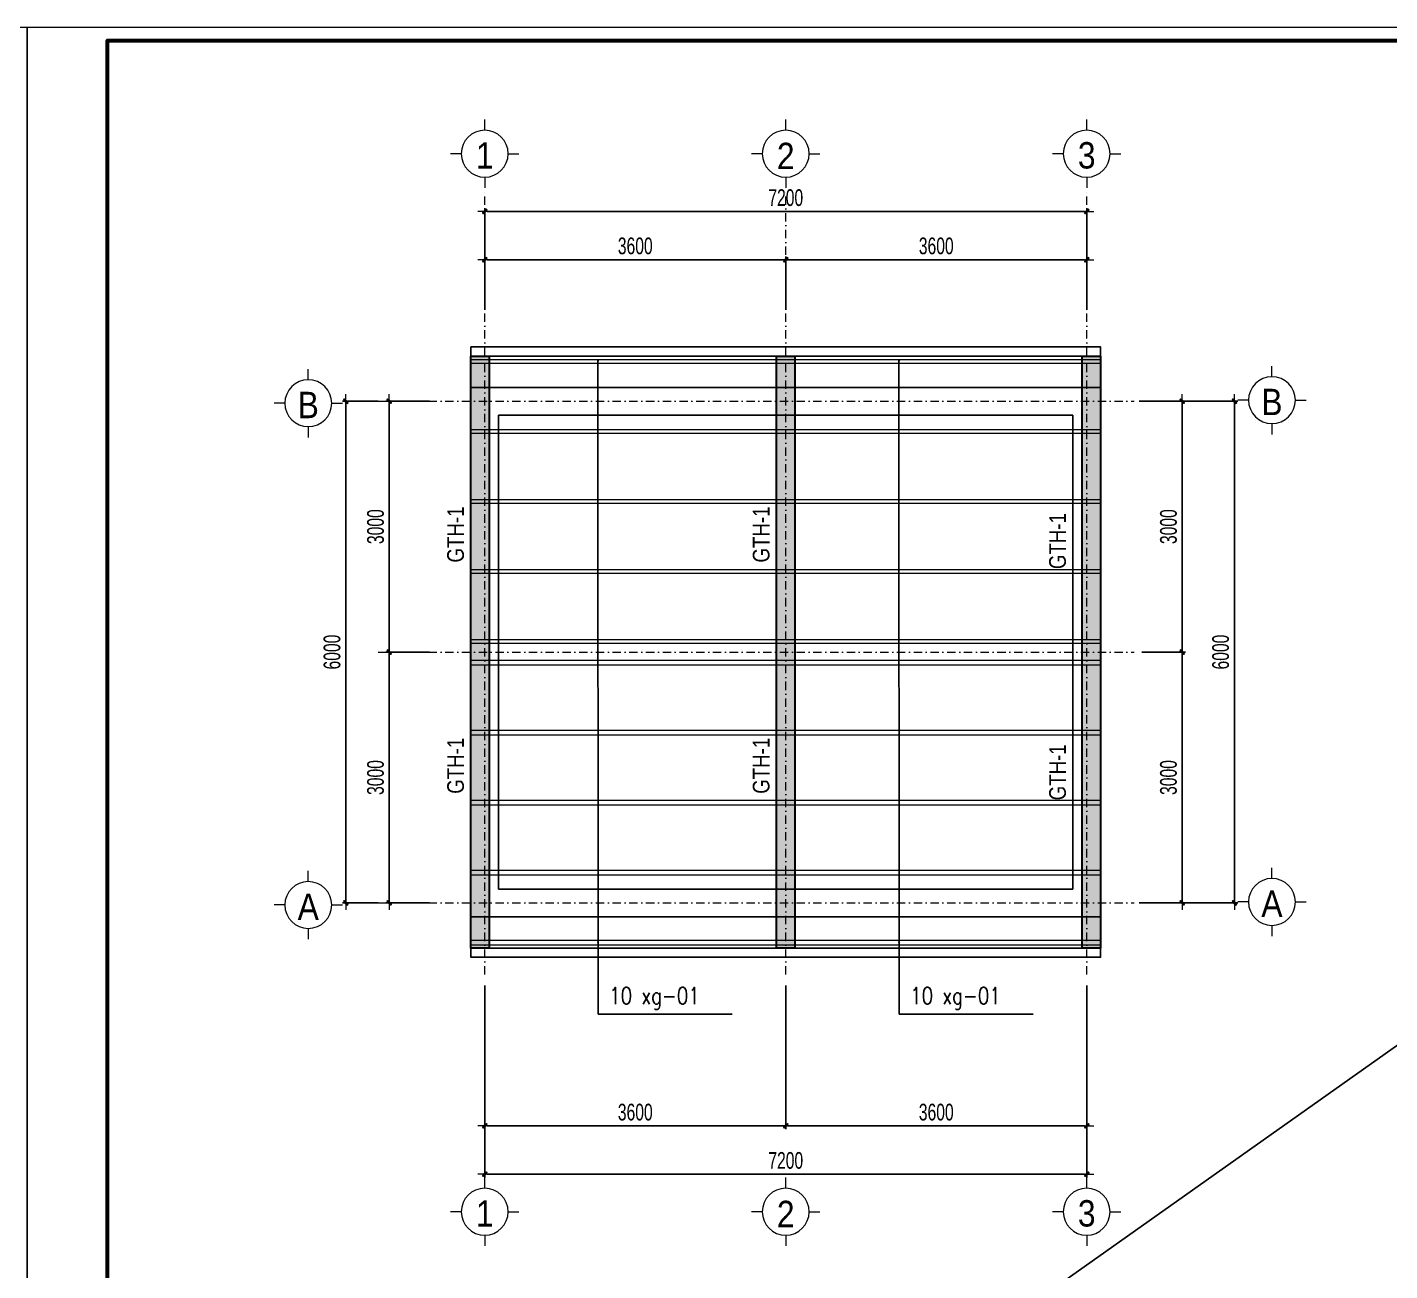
# Model space of a CAD drawing. Header units: millimetres. Extents: x -178395 to 493851, y -561170 to -280028.
# Drawn here: x 204051 to 220347, y -465535 to -450665 of the extents above; entities that cross this region are included whole.
import ezdxf
from ezdxf.enums import TextEntityAlignment as Align

# ---------------------------------------------------------------- set-up
doc = ezdxf.new("R2010")
doc.units = ezdxf.units.MM
doc.header["$MEASUREMENT"] = 0
doc.header["$PDMODE"] = 32
doc.linetypes.add('DASHDOT', pattern=[1, 0.5, -0.25, 0, -0.25])
doc.layers.get('Defpoints').update_dxf_attribs({"color": 1})
doc.layers.add('KCS_Plotter', color=11, linetype='Continuous', plot=False)
for name, color, linetype, lineweight in [('Khungten_LCDI', 7, 'Continuous', 5), ('LC Dim', 8, 'Continuous', 18), ('LC Hatch', 252, 'Continuous', 9), ('LC ISO', 153, 'Continuous', 13), ('LC Net dam 1', 30, 'Continuous', 30), ('LC Net manh', 133, 'Continuous', 5), ('LC Net thay', 63, 'Continuous', 25), ('LC Net truc', 79, 'DASHDOT', 13), ('LC Text1', 3, 'Continuous', 20), ('LC Text2', 7, 'Continuous', 25)]:
    doc.layers.add(name, color=color, linetype=linetype, lineweight=lineweight)
doc.styles.add('HOATBIF', font='hoatbif.shx', dxfattribs={"width": 0.7})
doc.styles.add('Khungten', font='VHAVAN.TTF', dxfattribs={"width": 0.9, "height": 5000})
doc.styles.add('LC 1', font='VHAVANB.TTF')
doc.styles.add('LC 3', font='vnsimli.shx', dxfattribs={"width": 0.75})
doc.styles.add('T2', font='VHARIAL.TTF', dxfattribs={"width": 0.8})
doc.styles.add('Title', font='VHBLACK.TTF', dxfattribs={"width": 0.8})
doc.dimstyles.new('DIM CHUAN', dxfattribs={"dimscale": 60, "dimtxt": 2.5, "dimasz": 0.35, "dimexe": 0.5, "dimexo": 0, "dimgap": 0.8, "dimtad": 1, "dimdec": 0, "dimzin": 0, "dimdsep": 46, "dimtxsty": 'HOATBIF', "dimblk1": 'DOT', "dimblk2": 'DOT', "dimsah": 1, "dimcen": -1, "dimdle": 1, "dimclrd": 256, "dimclre": 256, "dimclrt": 4, "dimadec": 3, "dimazin": 2, "dimtfac": 0.333333, "dimtdec": 0, "dimtix": 1, "dimtmove": 2, "dimatfit": 3, "dimldrblk": 'DOT', "dimfxl": 1, "dimtvp": 0.833333, "dimtolj": 1, "dimtzin": 0, "dimarcsym": 0})
doc.dimstyles.new('mb', dxfattribs={"dimscale": 71, "dimtxt": 2.5, "dimasz": 0.35, "dimexe": 0.5, "dimexo": 0, "dimgap": 0.8, "dimtad": 1, "dimdec": 0, "dimzin": 0, "dimdsep": 46, "dimtxsty": 'HOATBIF', "dimblk1": 'DOT', "dimblk2": 'DOT', "dimsah": 1, "dimcen": -1, "dimdle": 1, "dimclrd": 256, "dimclre": 256, "dimclrt": 4, "dimadec": 3, "dimazin": 2, "dimtfac": 0.333333, "dimtdec": 0, "dimtix": 1, "dimtmove": 2, "dimatfit": 3, "dimldrblk": 'DOT', "dimfxl": 1, "dimtvp": 0.833333, "dimtolj": 1, "dimtzin": 0, "dimarcsym": 0})

# ---------------------------------------------------------------- blocks, each defined once
blk = doc.blocks.new('lcdi fix')
at = {"layer": 'Defpoints', "lineweight": 0}
blk.add_lwpolyline([(-1200, -14850), (-1200, 14850), (40800, 14850), (40800, -14850)], close=True, dxfattribs=at)
at = {"layer": 'Khungten_LCDI', "color": 5, "lineweight": 60}
blk.add_lwpolyline([(0, -14650), (0, 14650), (40600, 14650), (40600, -14650)], close=True, dxfattribs=at)
at = {"color": 7, "style": 'Khungten', "width": 0.8}
for tag, p in [('REVISION', (39499, -10746)), ('NGAYHT', (39546, -11609))]:
    blk.add_attdef(tag, text='', height=200, dxfattribs=at).set_placement(p, align=Align.CENTER)
at = {"layer": 'LC Text1', "color": 3, "style": 'LC 1', "width": 1.834006}
for tag, p, p2 in [('TENBANVE1', (36913, -8886), (40339, -8886)), ('TENBANVE2', (36913, -9562), (40339, -9562))]:
    blk.add_attdef(tag, text='', height=250, dxfattribs=at).set_placement(p, p2, align=Align.FIT)
at = {"layer": 'LC Text1', "style": 'Title', "width": 0.7}
blk.add_attdef('SOBANVE', text='', height=250, dxfattribs=at).set_placement((39562, -13896), align=Align.CENTER)
blk = doc.blocks.new('DOT')
at = {"layer": 'LC Dim'}
blk.add_line((-3, 0), (3, 0), dxfattribs=at)
at = {"layer": 'LC Dim', "color": 4}
blk.add_line((-1, -1), (1, 1), dxfattribs=at)
blk.add_lwpolyline([(0.5, 1), (-1, -0.5), (-0.5, -1), (1, 0.5)], close=True, dxfattribs=at)
blk = doc.blocks.new('*D564')
at = {"layer": 'Defpoints', "color": 0, "ltscale": 2, "transparency": 16777216}
for p in [(213123, -462125), (216723, -462125), (213123, -463803)]:
    blk.add_point(p, dxfattribs=at)
at = {"layer": 'LC Dim', "lineweight": -2, "ltscale": 2, "transparency": 16777216}
for p, q in [((213123, -462125), (213123, -463843)), ((216723, -462125), (216723, -463843)), ((216695, -463803), (213151, -463803))]:
    blk.add_line(p, q, dxfattribs=at)
at = {"layer": 'LC Dim', "lineweight": -2, "ltscale": 2, "transparency": 16777216, "xscale": 28, "yscale": 28, "zscale": 28, "rotation": 180}
blk.add_blockref('DOT', (213123, -463803), dxfattribs=at)
at = {"layer": 'LC Dim', "lineweight": -2, "ltscale": 2, "transparency": 16777216, "xscale": 28, "yscale": 28, "zscale": 28}
blk.add_blockref('DOT', (216723, -463803), dxfattribs=at)
at = {"layer": 'LC Dim', "color": 4, "ltscale": 2, "transparency": 16777216, "insert": (214923, -463639), "char_height": 200, "attachment_point": 5, "style": 'HOATBIF'}
blk.add_mtext('\\A1;3600', dxfattribs=at)
blk = doc.blocks.new('_Dot')
at = {"color": 0, "linetype": 'ByBlock', "lineweight": -2}
blk.add_line((-0.5, 0), (-1, 0), dxfattribs=at)
at = {"color": 0, "linetype": 'ByBlock', "const_width": 0.5}
blk.add_lwpolyline([(-0.25, 0, 1), (0.25, 0, 1)], format="xyb", close=True, dxfattribs=at)
blk = doc.blocks.new('*D565')
at = {"layer": 'Defpoints', "color": 0, "ltscale": 2, "transparency": 16777216}
for p in [(209523, -462125), (213123, -462125), (209523, -463803)]:
    blk.add_point(p, dxfattribs=at)
at = {"layer": 'LC Dim', "lineweight": -2, "ltscale": 2, "transparency": 16777216}
for p, q in [((209523, -462125), (209523, -463843)), ((213123, -462125), (213123, -463843)), ((213095, -463803), (209551, -463803))]:
    blk.add_line(p, q, dxfattribs=at)
at = {"layer": 'LC Dim', "lineweight": -2, "ltscale": 2, "transparency": 16777216, "xscale": 28, "yscale": 28, "zscale": 28, "rotation": 180}
blk.add_blockref('DOT', (209523, -463803), dxfattribs=at)
at = {"layer": 'LC Dim', "lineweight": -2, "ltscale": 2, "transparency": 16777216, "xscale": 28, "yscale": 28, "zscale": 28}
blk.add_blockref('DOT', (213123, -463803), dxfattribs=at)
at = {"layer": 'LC Dim', "color": 4, "ltscale": 2, "transparency": 16777216, "insert": (211323, -463639), "char_height": 200, "attachment_point": 5, "style": 'HOATBIF'}
blk.add_mtext('\\A1;3600', dxfattribs=at)
blk = doc.blocks.new('*D566')
at = {"layer": 'Defpoints', "color": 0, "ltscale": 2, "transparency": 16777216}
for p in [(209523, -462125), (216723, -462125), (209523, -464381)]:
    blk.add_point(p, dxfattribs=at)
at = {"layer": 'LC Dim', "lineweight": -2, "ltscale": 2, "transparency": 16777216}
for p, q in [((209523, -462125), (209523, -464421)), ((216723, -462125), (216723, -464421)), ((216695, -464381), (209551, -464381))]:
    blk.add_line(p, q, dxfattribs=at)
at = {"layer": 'LC Dim', "lineweight": -2, "ltscale": 2, "transparency": 16777216, "xscale": 28, "yscale": 28, "zscale": 28, "rotation": 180}
blk.add_blockref('DOT', (209523, -464381), dxfattribs=at)
at = {"layer": 'LC Dim', "lineweight": -2, "ltscale": 2, "transparency": 16777216, "xscale": 28, "yscale": 28, "zscale": 28}
blk.add_blockref('DOT', (216723, -464381), dxfattribs=at)
at = {"layer": 'LC Dim', "color": 4, "ltscale": 2, "transparency": 16777216, "insert": (213123, -464217), "char_height": 200, "attachment_point": 5, "style": 'HOATBIF'}
blk.add_mtext('\\A1;7200', dxfattribs=at)
blk = doc.blocks.new('*D559')
at = {"layer": 'Defpoints', "color": 0, "ltscale": 2, "transparency": 16777216}
for p in [(213123, -453445), (213123, -454034), (216723, -454034)]:
    blk.add_point(p, dxfattribs=at)
at = {"layer": 'LC Dim', "lineweight": -2, "ltscale": 2, "transparency": 16777216}
for p, q in [((213123, -454034), (213123, -453405)), ((216695, -453445), (213151, -453445)), ((216723, -454034), (216723, -453405))]:
    blk.add_line(p, q, dxfattribs=at)
at = {"layer": 'LC Dim', "lineweight": -2, "ltscale": 2, "transparency": 16777216, "xscale": 28, "yscale": 28, "zscale": 28, "rotation": 180}
blk.add_blockref('DOT', (213123, -453445), dxfattribs=at)
at = {"layer": 'LC Dim', "lineweight": -2, "ltscale": 2, "transparency": 16777216, "xscale": 28, "yscale": 28, "zscale": 28}
blk.add_blockref('DOT', (216723, -453445), dxfattribs=at)
at = {"layer": 'LC Dim', "color": 4, "ltscale": 2, "transparency": 16777216, "insert": (214923, -453281), "char_height": 200, "attachment_point": 5, "style": 'HOATBIF'}
blk.add_mtext('\\A1;3600', dxfattribs=at)
blk = doc.blocks.new('*D560')
at = {"layer": 'Defpoints', "color": 0, "ltscale": 2, "transparency": 16777216}
for p in [(209523, -453445), (209523, -454034), (213123, -454034)]:
    blk.add_point(p, dxfattribs=at)
at = {"layer": 'LC Dim', "lineweight": -2, "ltscale": 2, "transparency": 16777216}
for p, q in [((209523, -454034), (209523, -453405)), ((213095, -453445), (209551, -453445)), ((213123, -454034), (213123, -453405))]:
    blk.add_line(p, q, dxfattribs=at)
at = {"layer": 'LC Dim', "lineweight": -2, "ltscale": 2, "transparency": 16777216, "xscale": 28, "yscale": 28, "zscale": 28, "rotation": 180}
blk.add_blockref('DOT', (209523, -453445), dxfattribs=at)
at = {"layer": 'LC Dim', "lineweight": -2, "ltscale": 2, "transparency": 16777216, "xscale": 28, "yscale": 28, "zscale": 28}
blk.add_blockref('DOT', (213123, -453445), dxfattribs=at)
at = {"layer": 'LC Dim', "color": 4, "ltscale": 2, "transparency": 16777216, "insert": (211323, -453281), "char_height": 200, "attachment_point": 5, "style": 'HOATBIF'}
blk.add_mtext('\\A1;3600', dxfattribs=at)
blk = doc.blocks.new('*D561')
at = {"layer": 'Defpoints', "color": 0, "ltscale": 2, "transparency": 16777216}
for p in [(209523, -452868), (209523, -454034), (216723, -454034)]:
    blk.add_point(p, dxfattribs=at)
at = {"layer": 'LC Dim', "lineweight": -2, "ltscale": 2, "transparency": 16777216}
for p, q in [((209523, -454034), (209523, -452828)), ((216695, -452868), (209551, -452868)), ((216723, -454034), (216723, -452828))]:
    blk.add_line(p, q, dxfattribs=at)
at = {"layer": 'LC Dim', "lineweight": -2, "ltscale": 2, "transparency": 16777216, "xscale": 28, "yscale": 28, "zscale": 28, "rotation": 180}
blk.add_blockref('DOT', (209523, -452868), dxfattribs=at)
at = {"layer": 'LC Dim', "lineweight": -2, "ltscale": 2, "transparency": 16777216, "xscale": 28, "yscale": 28, "zscale": 28}
blk.add_blockref('DOT', (216723, -452868), dxfattribs=at)
at = {"layer": 'LC Dim', "color": 4, "ltscale": 2, "transparency": 16777216, "insert": (213123, -452704), "char_height": 200, "attachment_point": 5, "style": 'HOATBIF'}
blk.add_mtext('\\A1;7200', dxfattribs=at)
blk = doc.blocks.new('*D562')
at = {"layer": 'Defpoints', "color": 0, "ltscale": 2, "transparency": 16777216}
for p in [(217351, -455137), (217351, -461137), (218489, -461137)]:
    blk.add_point(p, dxfattribs=at)
at = {"layer": 'LC Dim', "lineweight": -2, "ltscale": 2, "transparency": 16777216}
for p, q in [((217351, -455137), (218529, -455137)), ((218489, -455165), (218489, -461109)), ((217351, -461137), (218529, -461137))]:
    blk.add_line(p, q, dxfattribs=at)
at = {"layer": 'LC Dim', "lineweight": -2, "ltscale": 2, "transparency": 16777216, "xscale": 28, "yscale": 28, "zscale": 28}
for p, rotation in [((218489, -455137), 90), ((218489, -461137), 270)]:
    blk.add_blockref('DOT', p, dxfattribs=dict(at, rotation=rotation))
at = {"layer": 'LC Dim', "color": 4, "ltscale": 2, "transparency": 16777216, "insert": (218325, -458137), "char_height": 200, "attachment_point": 5, "rotation": 90, "style": 'HOATBIF'}
blk.add_mtext('\\A1;6000', dxfattribs=at)
blk = doc.blocks.new('*D563')
at = {"layer": 'Defpoints', "color": 0, "ltscale": 2, "transparency": 16777216}
for p in [(207861, -455137), (208250, -455137), (208250, -461137)]:
    blk.add_point(p, dxfattribs=at)
at = {"layer": 'LC Dim', "lineweight": -2, "ltscale": 2, "transparency": 16777216}
for p, q in [((208250, -455137), (207821, -455137)), ((207861, -461109), (207861, -455165)), ((208250, -461137), (207821, -461137))]:
    blk.add_line(p, q, dxfattribs=at)
at = {"layer": 'LC Dim', "lineweight": -2, "ltscale": 2, "transparency": 16777216, "xscale": 28, "yscale": 28, "zscale": 28}
for p, rotation in [((207861, -455137), 90), ((207861, -461137), 270)]:
    blk.add_blockref('DOT', p, dxfattribs=dict(at, rotation=rotation))
at = {"layer": 'LC Dim', "color": 4, "ltscale": 2, "transparency": 16777216, "insert": (207697, -458137), "char_height": 200, "attachment_point": 5, "rotation": 90, "style": 'HOATBIF'}
blk.add_mtext('\\A1;6000', dxfattribs=at)
blk = doc.blocks.new('TTRUC')
at = {"layer": 'LC ISO'}
for p, q in [((0, 6.95), (0, 10.13)), ((-6.95, 0), (-10.13, 0)), ((6.95, 0), (10.13, 0)), ((0, -6.95), (0, -10.13))]:
    blk.add_line(p, q, dxfattribs=at)
at = {"layer": 'LC Net manh'}
blk.add_circle((0, 0), 6.95, dxfattribs=at)
blk = doc.blocks.new('*D567')
at = {"layer": 'Defpoints', "color": 0, "ltscale": 2, "transparency": 16777216}
for p in [(208863, -455137), (208381, -458137), (208863, -458137)]:
    blk.add_point(p, dxfattribs=at)
at = {"layer": 'LC Dim', "lineweight": -2, "ltscale": 2, "transparency": 16777216}
for p, q in [((208863, -455137), (208341, -455137)), ((208381, -455165), (208381, -458109)), ((208863, -458137), (208341, -458137))]:
    blk.add_line(p, q, dxfattribs=at)
at = {"layer": 'LC Dim', "lineweight": -2, "ltscale": 2, "transparency": 16777216, "xscale": 28, "yscale": 28, "zscale": 28}
for p, rotation in [((208381, -455137), 90), ((208381, -458137), 270)]:
    blk.add_blockref('DOT', p, dxfattribs=dict(at, rotation=rotation))
at = {"layer": 'LC Dim', "color": 4, "ltscale": 2, "transparency": 16777216, "insert": (208217, -456637), "char_height": 200, "attachment_point": 5, "rotation": 90, "style": 'HOATBIF'}
blk.add_mtext('\\A1;3000', dxfattribs=at)
blk = doc.blocks.new('*D568')
at = {"layer": 'Defpoints', "color": 0, "ltscale": 2, "transparency": 16777216}
for p in [(208863, -458137), (208381, -461137), (208864, -461137)]:
    blk.add_point(p, dxfattribs=at)
at = {"layer": 'LC Dim', "lineweight": -2, "ltscale": 2, "transparency": 16777216}
for p, q in [((208863, -458137), (208341, -458137)), ((208381, -458165), (208381, -461109)), ((208864, -461137), (208341, -461137))]:
    blk.add_line(p, q, dxfattribs=at)
at = {"layer": 'LC Dim', "lineweight": -2, "ltscale": 2, "transparency": 16777216, "xscale": 28, "yscale": 28, "zscale": 28}
for p, rotation in [((208381, -458137), 90), ((208381, -461137), 270)]:
    blk.add_blockref('DOT', p, dxfattribs=dict(at, rotation=rotation))
at = {"layer": 'LC Dim', "color": 4, "ltscale": 2, "transparency": 16777216, "insert": (208217, -459637), "char_height": 200, "attachment_point": 5, "rotation": 90, "style": 'HOATBIF'}
blk.add_mtext('\\A1;3000', dxfattribs=at)
blk = doc.blocks.new('*U569')
at = {"layer": 'LC ISO', "ltscale": 2}
blk.add_lwpolyline([(3765, 25), (-3765, 25), (-3765, -25), (3765, -25)], close=True, dxfattribs=at)
blk = doc.blocks.new('*U570')
at = {"layer": 'LC Text2', "color": 0, "linetype": 'ByBlock', "lineweight": -2, "transparency": 16777216}
for p in [(0, 0), (0, -837), (0, -1674), (0, -2511), (0, -3348)]:
    blk.add_blockref('*U569', p, dxfattribs=at)
blk = doc.blocks.new('*U571')
at = {"layer": 'LC ISO', "ltscale": 2}
blk.add_lwpolyline([(3765, 25), (-3765, 25), (-3765, -25), (3765, -25)], close=True, dxfattribs=at)
blk = doc.blocks.new('*U572')
at = {"layer": 'LC Text2', "color": 0, "linetype": 'ByBlock', "lineweight": -2, "transparency": 16777216}
for p in [(0, 0), (0, -837), (0, -1674), (0, -2511), (0, -3348)]:
    blk.add_blockref('*U571', p, dxfattribs=at)
blk = doc.blocks.new('*D591')
at = {"layer": 'Defpoints', "color": 0, "ltscale": 2, "transparency": 16777216}
for p in [(217382, -455137), (217382, -458137), (217865, -458137)]:
    blk.add_point(p, dxfattribs=at)
at = {"layer": 'LC Dim', "lineweight": -2, "ltscale": 2, "transparency": 16777216}
for p, q in [((217382, -455137), (217905, -455137)), ((217865, -455165), (217865, -458109)), ((217382, -458137), (217905, -458137))]:
    blk.add_line(p, q, dxfattribs=at)
at = {"layer": 'LC Dim', "lineweight": -2, "ltscale": 2, "transparency": 16777216, "xscale": 28, "yscale": 28, "zscale": 28}
for p, rotation in [((217865, -455137), 90), ((217865, -458137), 270)]:
    blk.add_blockref('DOT', p, dxfattribs=dict(at, rotation=rotation))
at = {"layer": 'LC Dim', "color": 4, "ltscale": 2, "transparency": 16777216, "insert": (217701, -456637), "char_height": 200, "attachment_point": 5, "rotation": 90, "style": 'HOATBIF'}
blk.add_mtext('\\A1;3000', dxfattribs=at)
blk = doc.blocks.new('*D592')
at = {"layer": 'Defpoints', "color": 0, "ltscale": 2, "transparency": 16777216}
for p in [(217382, -458137), (217382, -461137), (217865, -461137)]:
    blk.add_point(p, dxfattribs=at)
at = {"layer": 'LC Dim', "lineweight": -2, "ltscale": 2, "transparency": 16777216}
for p, q in [((217382, -458137), (217905, -458137)), ((217865, -458165), (217865, -461109)), ((217382, -461137), (217905, -461137))]:
    blk.add_line(p, q, dxfattribs=at)
at = {"layer": 'LC Dim', "lineweight": -2, "ltscale": 2, "transparency": 16777216, "xscale": 28, "yscale": 28, "zscale": 28}
for p, rotation in [((217865, -458137), 90), ((217865, -461137), 270)]:
    blk.add_blockref('DOT', p, dxfattribs=dict(at, rotation=rotation))
at = {"layer": 'LC Dim', "color": 4, "ltscale": 2, "transparency": 16777216, "insert": (217701, -459637), "char_height": 200, "attachment_point": 5, "rotation": 90, "style": 'HOATBIF'}
blk.add_mtext('\\A1;3000', dxfattribs=at)

msp = doc.modelspace()

# ---------------------------------------------------------------- hatches: boundary and pattern name
at = {"layer": 'LC Hatch', "ltscale": 250}
h = msp.add_hatch(dxfattribs=at)
h.set_pattern_fill('BTCT', color=256, scale=50)
h.set_pattern_definition([(50, (-1040.84, 104.02), (358.63009, -31.37607), [37.5, -412.5]), (355, (-1040.84, 104.02), (-69.37567, 376.09607), [30, -330]), (100.4514, (-1010.95, 101.4), (289.2547, 344.71977), [31.8701, -350.57106]), (46.1842, (-1040.84, 204), (533.62052, -82.7595), [56.25, -618.75]), (96.6356, (-996.37, 197.1), (467.33135, 487.05894), [47.80514, -525.8565]), (351.1842, (-1040.84, 204), (467.331, 487.0593), [45, -495]), (21, (-990.84, 179.02), (298.45353, -201.30945), [37.5, -412.5]), (326, (-990.84, 179.02), (121.65767, 362.57502), [30, -330]), (71.4514, (-965.97, 162.25), (420.11131, 161.26525), [31.8701, -350.57106]), (37.5, (-1040.84, 104.02), (6.079928, 166.446927), [0, -326, 0, -335, 0, -331.25]), (7.5, (-1040.84, 104.02), (131.53477, 197.205856), [0, -191, 0, -318.5, 0, -126.25]), (327.5, (-1152.34, 104.02), (266.911218, -11.277436), [0, -125, 0, -390, 0, -517.5]), (317.5, (-1202.34, 104.02), (291.59308, 50.05249), [0, -162.5, 0, -259, 0, -367.5]), (45, (-1040.84, 104.02), (-132.58252, 132.58252), []), (45, (-952.45, 104.02), (-132.58252, 132.58252), [])])
h.paths.add_polyline_path([(216667.7, -461677), (216887.7, -461677), (216887.7, -454597), (216667.7, -454597)])
h.paths.add_polyline_path([(209357.7, -461677), (209577.7, -461677), (209577.7, -454597), (209357.7, -454597)])
h.paths.add_polyline_path([(213012.7, -461677), (213232.7, -461677), (213232.7, -454597), (213012.7, -454597)])

# ---------------------------------------------------------------- linework, layer by layer
at = {"layer": 'KCS_Plotter', "ltscale": 250}
msp.add_line((204051, -474425.4), (237651, -450665.4), dxfattribs=at)
at = {"layer": 'LC Net dam 1', "ltscale": 500}
for points in [[(209357.7, -454597), (209577.7, -454597), (209577.7, -461677), (209357.7, -461677)], [(213012.7, -454597), (213232.7, -454597), (213232.7, -461677), (213012.7, -461677)], [(216667.7, -454597), (216887.7, -454597), (216887.7, -461677), (216667.7, -461677)]]:
    msp.add_lwpolyline(points, close=True, dxfattribs=at)
at = {"layer": 'LC Net thay', "ltscale": 500}
for p, q in [((216777.7, -454597), (209467.7, -454597)), ((216887.7, -454972), (216887.7, -454597)), ((209357.7, -461302), (209357.7, -454972)), ((209357.7, -454972), (216887.7, -454972)), ((216887.7, -461302), (216887.7, -454972)), ((209687.7, -460972), (209687.7, -455302)), ((209687.7, -455302), (216557.7, -455302)), ((213012.7, -460972), (213012.7, -455302)), ((213232.7, -460972), (213232.7, -455302)), ((216557.7, -460972), (216557.7, -455302)), ((209687.7, -460972), (216557.7, -460972)), ((209357.7, -461302), (216887.7, -461302)), ((216777.7, -461677), (209467.7, -461677))]:
    msp.add_line(p, q, dxfattribs=at)
for points in [[(216887.7, -454972), (216887.7, -454487), (209357.7, -454487), (209357.7, -454972)], [(216887.7, -461302), (216887.7, -461787), (209357.7, -461787), (209357.7, -461302)]]:
    msp.add_lwpolyline(points, dxfattribs=at)
at = {"layer": 'LC Net truc', "ltscale": 200}
for p, q in [((209522.7, -461992.2), (209522.7, -452601.2)), ((213122.7, -461992.2), (213122.7, -452601.2)), ((216722.7, -461992.2), (216722.7, -452601.2)), ((208249.8, -455137), (217289.3, -455137)), ((208249.8, -458137), (217289.3, -458137)), ((208249.8, -461137), (217289.3, -461137))]:
    msp.add_line(p, q, dxfattribs=at)

# ---------------------------------------------------------------- block references
at = {"layer": 'LC ISO', "xscale": -40.31376784078886, "yscale": 40.31376784078886, "zscale": 40.31376784078886, "rotation": 180.0000000000055}
for p in [(209522.7, -452177.6), (213122.7, -452177.6), (216722.7, -452177.6), (207412.1, -455161.3), (218937.9, -455124.9), (207412.1, -461161.3), (218937.9, -461124.9), (209522.7, -464829.4), (213122.7, -464829.4), (216722.7, -464829.4)]:
    msp.add_blockref('TTRUC', p, dxfattribs=at)
at = {"layer": 'LC Net thay'}
msp.add_blockref('lcdi fix', (163251, -465515.4), dxfattribs=at)
at = {"layer": 'LC Net thay', "xscale": 0.8, "yscale": 0.8, "zscale": 0.8}
msp.add_blockref('lcdi fix', (205011, -462545.4), dxfattribs=at)
at = {"layer": 'LC Text2', "xscale": -1, "rotation": 180.0000000000622}
msp.add_blockref('*U572', (213122.7, -458010), dxfattribs=at)
at = {"layer": 'LC Text2'}
msp.add_blockref('*U570', (213122.7, -458264), dxfattribs=at)

# ---------------------------------------------------------------- texts
at = {"layer": 'LC Text1', "ltscale": 0.2, "style": 'LC 1', "width": 0.9}
for s, p in [('1', (209522.7, -452450.9)), ('2', (213122.7, -452457)), ('3', (216722.7, -452449.3)), ('B', (218937.9, -455398.3)), ('B', (207412.1, -455434.6)), ('A', (218937.9, -461398.3)), ('A', (207412.1, -461434.6)), ('1', (209522.7, -465102.8)), ('2', (213122.7, -465108.8)), ('3', (216722.7, -465101.1))]:
    msp.add_text(s, height=315.7, dxfattribs=at).set_placement(p, align=Align.BOTTOM_CENTER)
at = {"layer": 'LC Text1', "style": 'T2', "width": 0.8}
for p in [(209273.7, -456731.3), (212928.7, -456731.3), (216473.7, -456809.7), (209273.7, -459496.3), (212928.7, -459496.3), (216473.7, -459574.7)]:
    msp.add_text('gth-1', height=200, rotation=90, dxfattribs=at).set_placement(p, align=Align.CENTER)
at = {"layer": 'LC Text1', "color": 3, "style": 'LC 3', "width": 0.8}
for p in [(211011.6, -462345.6), (214611.6, -462345.6)]:
    msp.add_text('10 xg-01', height=200, dxfattribs=at).set_placement(p)

# ---------------------------------------------------------------- dimensions: what is measured, and where the dimension line sits
at = {"layer": 'LC Dim', "ltscale": 2}
for base, p1, p2, picture, middle in [((209522.7, -452868), (216722.7, -454033.5), (209522.7, -454033.5), '*D561', (213122.7, -452704)), ((209522.7, -464381), (216722.7, -462125.5), (209522.7, -462125.5), '*D566', (213122.7, -464217))]:
    dim = msp.add_linear_dim(base=base, p1=p1, p2=p2, dimstyle='DIM CHUAN', override={"dimscale": 80}, dxfattribs=at)
    dim.commit()
    dim.dimension.update_dxf_attribs({"geometry": picture, "text_midpoint": middle})
for base, p1, p2, angle, picture, middle in [((209522.7, -453445.5), (213122.7, -454033.5), (209522.7, -454033.5), 180, '*D560', (211322.7, -453281.5)), ((213122.7, -453445.5), (216722.7, -454033.5), (213122.7, -454033.5), 180, '*D559', (214922.7, -453281.5)), ((207860.6, -455137), (208249.8, -461137), (208249.8, -455137), 90, '*D563', (207696.6, -458137)), ((208380.7, -458137), (208863.2, -455137), (208863.2, -458137), 90, '*D567', (208216.7, -456637)), ((218489.5, -461137), (217350.5, -455137), (217350.5, -461137), 90, '*D562', (218325.5, -458137)), ((217864.8, -458137), (217382.3, -455137), (217382.3, -458137), 90, '*D591', (217700.8, -456637)), ((208380.7, -461137), (208863.2, -458137), (208863.7, -461137), 90, '*D568', (208216.7, -459637)), ((217864.8, -461137), (217382.3, -458137), (217381.8, -461137), 90, '*D592', (217700.8, -459637)), ((209522.7, -463803.5), (213122.7, -462125.5), (209522.7, -462125.5), 180, '*D565', (211322.7, -463639.5)), ((213122.7, -463803.5), (216722.7, -462125.5), (213122.7, -462125.5), 180, '*D564', (214922.7, -463639.5))]:
    dim = msp.add_linear_dim(base=base, p1=p1, p2=p2, angle=angle, dimstyle='DIM CHUAN', override={"dimscale": 80}, dxfattribs=at)
    dim.commit()
    dim.dimension.update_dxf_attribs({"geometry": picture, "text_midpoint": middle})

# ---------------------------------------------------------------- leaders
for points in [[(210876.2, -454654.6), (210878, -462466.4), (212481.6, -462466.4)], [(214476.2, -454654.6), (214478, -462466.4), (216081.6, -462466.4)], [(210877.8, -461606.1), (210878, -462466.4), (212378.1, -462466.4)], [(214477.8, -461606.1), (214478, -462466.4), (215978.1, -462466.4)]]:
    msp.add_leader(points, dimstyle='mb', dxfattribs=at)

doc.saveas('drawing.dxf')
